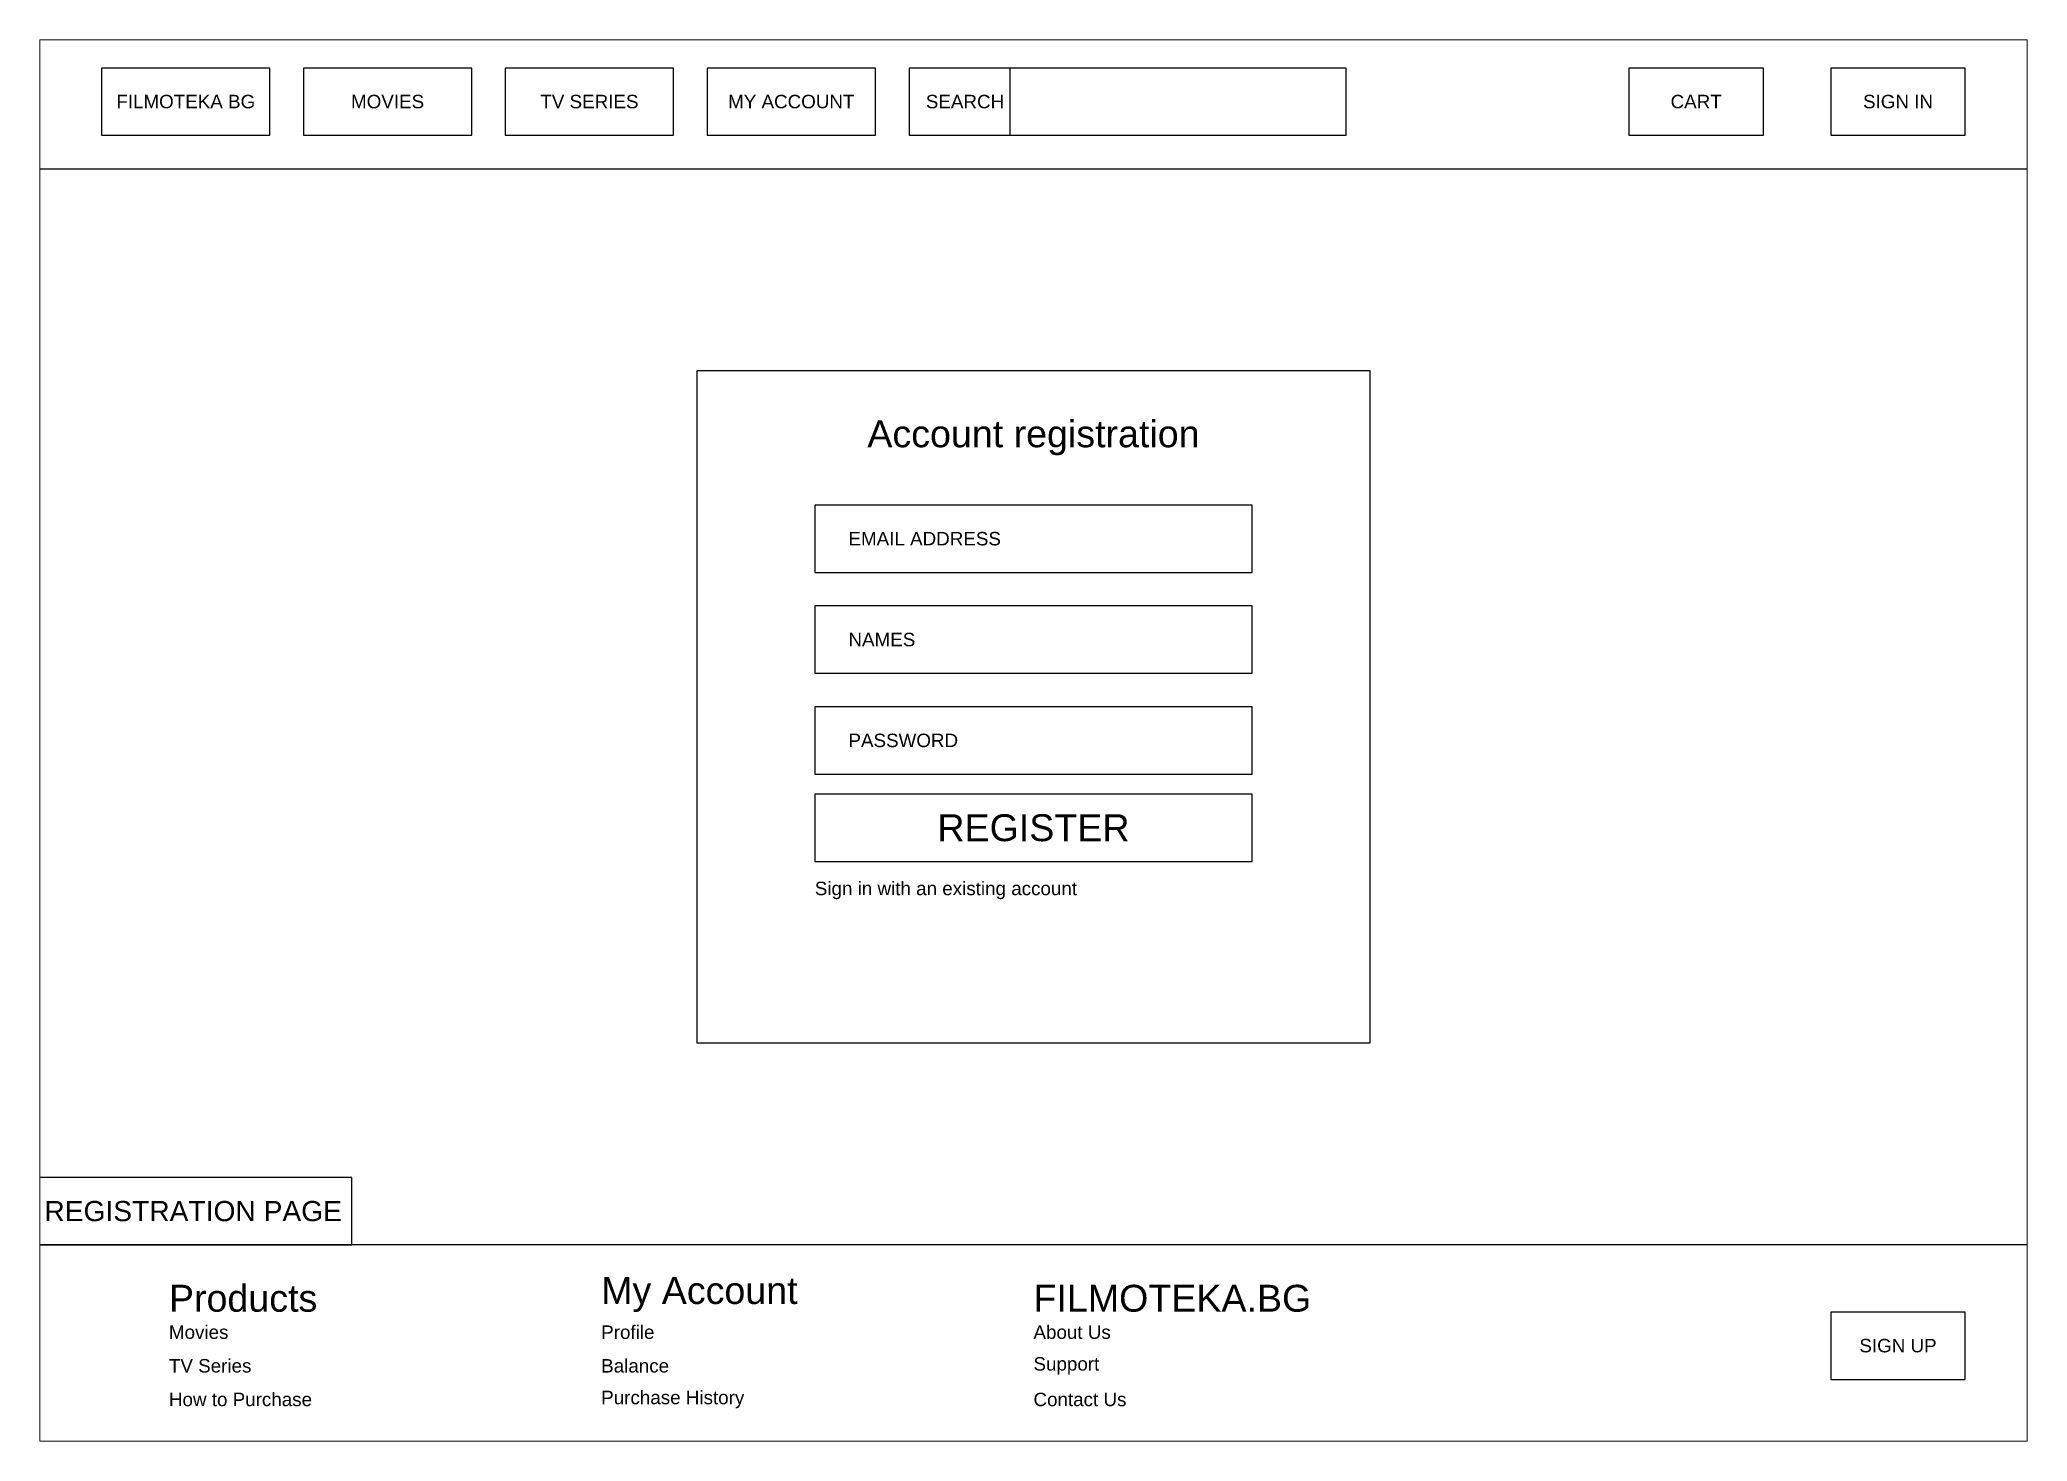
# Paper-space layout 'Register' of a CAD drawing. Header units: inches, sheet in millimetres. Extents: x 0 to 295, y 0 to 208.
# The model-space entities are those that its viewports show. They can reach past a viewport. Long polylines and large blocks are cut down to what shows.
import ezdxf

# ---------------------------------------------------------------- set-up
doc = ezdxf.new("R2010")
doc.units = ezdxf.units.IN
doc.header["$MEASUREMENT"] = 0
doc.styles.get("Standard").update_dxf_attribs({"font": 'arial.ttf'})

msp = doc.modelspace()

# ---------------------------------------------------------------- linework, layer by layer
for points in [[(1321.79, 1298.89), (1321.79, 1088.89), (1618.79, 1088.89), (1618.79, 1298.89)], [(1321.79, 1298.89), (1321.79, 1278.89), (1618.79, 1278.89), (1618.79, 1298.89)], [(1331.79, 1293.89), (1331.79, 1283.89), (1356.79, 1283.89), (1356.79, 1293.89)], [(1361.79, 1293.89), (1361.79, 1283.89), (1386.79, 1283.89), (1386.79, 1293.89)], [(1391.79, 1293.89), (1391.79, 1283.89), (1416.79, 1283.89), (1416.79, 1293.89)], [(1421.79, 1293.89), (1421.79, 1283.89), (1446.79, 1283.89), (1446.79, 1293.89)], [(1451.79, 1293.89), (1451.79, 1283.89), (1516.79, 1283.89), (1516.79, 1293.89)], [(1558.79, 1293.89), (1558.79, 1283.89), (1578.79, 1283.89), (1578.79, 1293.89)], [(1588.79, 1293.89), (1588.79, 1283.89), (1608.79, 1283.89), (1608.79, 1293.89)], [(1420.29, 1248.89), (1520.29, 1248.89), (1520.29, 1148.89), (1420.29, 1148.89)], [(1437.79, 1228.89), (1437.79, 1218.89), (1502.79, 1218.89), (1502.79, 1228.89)], [(1437.79, 1213.89), (1437.79, 1203.89), (1502.79, 1203.89), (1502.79, 1213.89)], [(1437.79, 1198.89), (1437.79, 1188.89), (1502.79, 1188.89), (1502.79, 1198.89)], [(1437.79, 1185.89), (1437.79, 1175.89), (1502.79, 1175.89), (1502.79, 1185.89)], [(1321.79, 1128.89), (1321.79, 1118.89), (1368.99, 1118.89), (1368.99, 1128.89)], [(1321.79, 1118.89), (1321.79, 1088.89), (1618.79, 1088.89), (1618.79, 1118.89)], [(1588.79, 1108.89), (1588.79, 1098.89), (1608.79, 1098.89), (1608.79, 1108.89)]]:
    msp.add_lwpolyline(points, close=True)
msp.add_lwpolyline([(1466.79, 1293.89), (1466.79, 1283.89)])

# ---------------------------------------------------------------- texts
for s, width, insert, char_height, attachment_point in [('FILMOTEKA BG', 23.0842, (1344.29, 1288.89), 2, 5), ('MOVIES', 23.0842, (1374.29, 1288.89), 2, 5), ('TV SERIES', 23.0842, (1404.29, 1288.89), 2, 5), ('MY ACCOUNT', 23.0842, (1434.29, 1288.89), 2, 5), ('SEARCH', 23.0842, (1454.29, 1288.89), 2, 4), ('CART', 23.0842, (1568.79, 1288.89), 2, 5), ('SIGN IN', 23.0842, (1598.79, 1288.89), 2, 5), ('Account registration', 83.9172, (1470.29, 1238.89), 4, 5), ('EMAIL ADDRESS', 23.0842, (1442.79, 1223.89), 2, 4), ('NAMES', 23.0842, (1442.79, 1208.89), 2, 4), ('PASSWORD', 23.0842, (1442.79, 1193.89), 2, 4), ('REGISTER', 49.0621, (1470.29, 1180.89), 4, 5), ('My Account', 30.4886, (1406.04, 1108.89), 4, 7), ('Products', 23.0842, (1341.79, 1108.89), 4, 7), ('FILMOTEKA.BG', 23.0842, (1470.29, 1108.89), 4, 7), ('SIGN UP', 23.0842, (1598.79, 1103.89), 2, 5)]:
    msp.add_mtext_dynamic_manual_height_columns(s, width=width, gutter_width=1, heights=[0], dxfattribs=dict(insert=insert, char_height=char_height, attachment_point=attachment_point))
at = {"color": 5, "char_height": 2}
for s, width, insert, attachment_point in [('Sign in with an existing account', 63.3033, (1437.79, 1172.89), 1), ('Movies', 23.0842, (1341.79, 1105.89), 4), ('Profile', 23.0842, (1406.04, 1105.89), 4), ('About Us', 23.0842, (1470.29, 1105.89), 4), ('TV Series', 23.0842, (1341.79, 1100.89), 4), ('Balance', 23.0842, (1406.04, 1100.89), 4), ('Support', 23.0842, (1470.29, 1100.89), 4), ('How to Purchase', 23.0842, (1341.79, 1095.89), 4), ('Purchase History', 23.0842, (1406.04, 1095.89), 4), ('Contact Us', 23.0842, (1470.29, 1095.89), 4)]:
    msp.add_mtext_dynamic_manual_height_columns(s, width=width, gutter_width=1, heights=[0], dxfattribs=dict(at, insert=insert, attachment_point=attachment_point))
at = {"color": 1, "insert": (1345.39, 1123.89), "char_height": 3, "attachment_point": 5}
msp.add_mtext_dynamic_manual_height_columns('REGISTRATION PAGE', width=43.8721, gutter_width=1, heights=[0], dxfattribs=at)

psp = doc.layouts.new('Register')

# ---------------------------------------------------------------- viewports
at = {"layer": '0'}
psp.add_viewport(center=(147.7, 104.21), size=(295.41, 208.4145), view_center_point=(1470.29, 1193.89), view_height=208.4146, dxfattribs=at)

doc.saveas('drawing.dxf')
